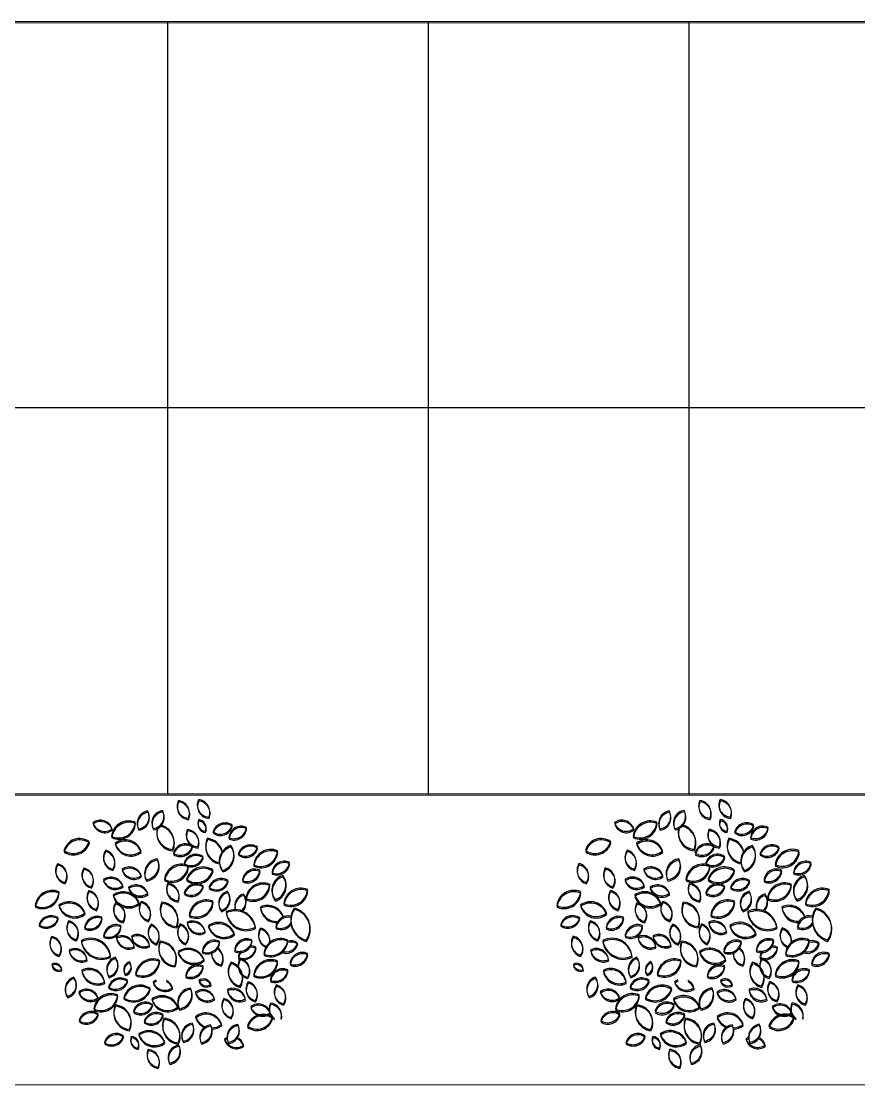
# Model space of a CAD drawing. Header units: millimetres. Extents: x 930 to 6336, y 2219 to 4338.
# Drawn here: x 5212.7 to 5299.4, y 3806.5 to 3916.6 of the extents above; entities that cross this region are included whole.
import ezdxf

# ---------------------------------------------------------------- set-up
doc = ezdxf.new("R2010")
doc.units = ezdxf.units.MM
doc.layers.add('dettagli', color=6, linetype='Continuous')
doc.layers.add('piante', color=102, linetype='Continuous', lineweight=18)
doc.layers.add('serramenti e scale', color=4, linetype='Continuous', lineweight=18)

msp = doc.modelspace()

# ---------------------------------------------------------------- linework, layer by layer
at = {"layer": 'dettagli'}
msp.add_line((4984.89, 3876.63), (5362.85, 3876.63), dxfattribs=at)
at = {"layer": 'piante', "linetype": 'ByBlock', "lineweight": -3}
for centre, radius, start, end in [((5230.12, 3835.34), 1.26, 153.3945, 266.0501), ((5230.15, 3835.2), 1.26, 153.3851, 266.0407), ((5228.83, 3834.6), 1.31, 336.5737, 82.871), ((5228.86, 3834.47), 1.31, 336.5643, 82.8616), ((5232.21, 3835.46), 1.26, 154.579, 267.2346), ((5232.24, 3835.32), 1.26, 154.5696, 267.2252), ((5230.94, 3834.7), 1.31, 337.7581, 84.0554), ((5230.97, 3834.56), 1.31, 337.7487, 84.046), ((5284.12, 3835.34), 1.26, 153.3945, 266.0501), ((5284.15, 3835.2), 1.26, 153.3851, 266.0407), ((5282.83, 3834.61), 1.31, 336.5737, 82.871), ((5282.86, 3834.47), 1.31, 336.5643, 82.8616), ((5286.21, 3835.47), 1.26, 154.579, 267.2346), ((5286.24, 3835.32), 1.26, 154.5696, 267.2252), ((5284.94, 3834.7), 1.31, 337.7581, 84.0554), ((5284.97, 3834.56), 1.31, 337.7487, 84.046), ((5226.03, 3833.54), 1.31, 99.8817, 206.1791), ((5226.06, 3833.41), 1.31, 99.8723, 206.1697), ((5224.71, 3834.22), 1.26, 276.7026, 29.3582), ((5224.73, 3834.09), 1.26, 276.6932, 29.3488), ((5227.51, 3833.61), 1.26, 96.7026, 209.3582), ((5227.54, 3833.48), 1.26, 96.6932, 209.3488), ((5226.19, 3834.29), 1.31, 279.8817, 26.1791), ((5226.22, 3834.16), 1.31, 279.8723, 26.1697), ((5280.03, 3833.55), 1.31, 99.8817, 206.1791), ((5280.06, 3833.41), 1.31, 99.8723, 206.1697), ((5278.71, 3834.23), 1.26, 276.7026, 29.3582), ((5278.73, 3834.09), 1.26, 276.6932, 29.3488), ((5281.51, 3833.62), 1.26, 96.7026, 209.3582), ((5281.54, 3833.48), 1.26, 96.6932, 209.3488), ((5280.19, 3834.3), 1.31, 279.8817, 26.1791), ((5280.22, 3834.16), 1.31, 279.8723, 26.1697), ((5220.9, 3832.56), 1.31, 18.9013, 125.1986), ((5221.36, 3833.97), 1.26, 195.7222, 308.3778), ((5220.93, 3832.43), 1.31, 18.8919, 125.1892), ((5221.38, 3833.84), 1.26, 195.7128, 308.3684), ((5223.84, 3832.01), 1.78, 67.5372, 173.8345), ((5222.81, 3833.75), 1.72, 244.3581, 357.0136), ((5223.87, 3831.88), 1.78, 67.5278, 173.8251), ((5222.84, 3833.62), 1.72, 244.3487, 357.0042), ((5231.84, 3833.56), 0.833, 153.3945, 266.0501), ((5231.87, 3833.43), 0.833, 153.3851, 266.0407), ((5230.99, 3833.08), 0.866, 336.5737, 82.871), ((5231.01, 3832.94), 0.866, 336.5643, 82.8616), ((5233.83, 3832.28), 1.31, 56.4501, 162.7474), ((5233.86, 3832.15), 1.31, 56.4407, 162.738), ((5274.9, 3832.57), 1.31, 18.9013, 125.1986), ((5275.36, 3833.98), 1.26, 195.7222, 308.3778), ((5274.93, 3832.43), 1.31, 18.8919, 125.1892), ((5275.38, 3833.84), 1.26, 195.7128, 308.3684), ((5277.84, 3832.02), 1.78, 67.5372, 173.8345), ((5276.81, 3833.76), 1.72, 244.3581, 357.0136), ((5277.87, 3831.88), 1.78, 67.5278, 173.8251), ((5276.84, 3833.62), 1.72, 244.3487, 357.0042), ((5285.84, 3833.57), 0.833, 153.3945, 266.0501), ((5285.87, 3833.43), 0.833, 153.3851, 266.0407), ((5284.99, 3833.09), 0.866, 336.5737, 82.871), ((5285.01, 3832.94), 0.866, 336.5643, 82.8616), ((5287.83, 3832.29), 1.31, 56.4501, 162.7474), ((5287.86, 3832.15), 1.31, 56.4407, 162.738), ((5228.52, 3832.61), 1.77, 162.4114, 266.0501), ((5228.54, 3832.48), 1.77, 162.402, 266.0407), ((5226.71, 3831.58), 1.84, 336.5737, 76.9164), ((5226.74, 3831.45), 1.84, 336.5643, 76.907), ((5231.07, 3832.38), 1.26, 154.579, 267.2346), ((5231.09, 3832.24), 1.26, 154.5696, 267.2252), ((5229.79, 3831.61), 1.31, 337.7581, 84.0554), ((5229.82, 3831.48), 1.31, 337.7487, 84.046), ((5233.33, 3833.68), 1.26, 233.271, 345.9266), ((5233.36, 3833.55), 1.26, 233.2616, 345.9172), ((5235.49, 3831.99), 1.26, 64.3581, 177.0136), ((5234.74, 3833.27), 1.31, 247.5372, 353.8345), ((5235.52, 3831.86), 1.26, 64.3487, 177.0042), ((5234.76, 3833.13), 1.31, 247.5278, 353.8251), ((5282.52, 3832.62), 1.77, 162.4114, 266.0501), ((5282.54, 3832.48), 1.77, 162.402, 266.0407), ((5280.71, 3831.59), 1.84, 336.5737, 76.9164), ((5280.74, 3831.45), 1.84, 336.5643, 76.907), ((5285.07, 3832.39), 1.26, 154.579, 267.2346), ((5285.09, 3832.24), 1.26, 154.5696, 267.2252), ((5283.79, 3831.62), 1.31, 337.7581, 84.0554), ((5283.82, 3831.48), 1.31, 337.7487, 84.046), ((5287.33, 3833.69), 1.26, 233.271, 345.9266), ((5287.36, 3833.55), 1.26, 233.2616, 345.9172), ((5289.49, 3832), 1.26, 64.3581, 177.0136), ((5288.74, 3833.28), 1.31, 247.5372, 353.8345), ((5289.52, 3831.86), 1.26, 64.3487, 177.0042), ((5288.76, 3833.13), 1.31, 247.5278, 353.8251), ((5218.76, 3830.31), 1.66, 53.271, 165.9266), ((5218.11, 3832.16), 1.73, 236.4501, 342.7474), ((5218.79, 3830.18), 1.66, 53.2616, 165.9172), ((5218.13, 3832.02), 1.73, 236.4407, 342.738), ((5223.48, 3830.08), 1.76, 20.0053, 126.3026), ((5224.05, 3831.98), 1.69, 196.8262, 309.4817), ((5223.5, 3829.94), 1.76, 19.9959, 126.2932), ((5224.08, 3831.85), 1.69, 196.8168, 309.4723), ((5229.71, 3830.16), 1.26, 54.4555, 167.111), ((5229.74, 3830.03), 1.26, 54.4461, 167.1016), ((5233.57, 3831.22), 1.76, 153.3945, 259.2615), ((5233.59, 3831.08), 1.76, 153.3851, 259.2521), ((5231.76, 3830.19), 1.83, 14.268, 82.871), ((5231.79, 3830.05), 1.83, 14.2586, 82.8616), ((5234.87, 3829.67), 1.64, 105.863, 218.5186), ((5233.03, 3830.27), 1.71, 289.0421, 35.3395), ((5236.45, 3830), 1.31, 56.4501, 162.7474), ((5272.76, 3830.32), 1.66, 53.271, 165.9266), ((5272.11, 3832.16), 1.73, 236.4501, 342.7474), ((5272.79, 3830.18), 1.66, 53.2616, 165.9172), ((5272.13, 3832.02), 1.73, 236.4407, 342.738), ((5277.48, 3830.09), 1.76, 20.0053, 126.3026), ((5278.05, 3831.99), 1.69, 196.8262, 309.4817), ((5277.5, 3829.94), 1.76, 19.9959, 126.2932), ((5278.08, 3831.85), 1.69, 196.8168, 309.4723), ((5283.71, 3830.17), 1.26, 54.4555, 167.111), ((5283.74, 3830.03), 1.26, 54.4461, 167.1016), ((5287.57, 3831.22), 1.76, 153.3945, 259.2615), ((5287.59, 3831.08), 1.76, 153.3851, 259.2521), ((5285.76, 3830.19), 1.83, 14.268, 82.871), ((5285.79, 3830.05), 1.83, 14.2586, 82.8616), ((5288.87, 3829.68), 1.64, 105.863, 218.5186), ((5287.03, 3830.27), 1.71, 289.0421, 35.3395), ((5290.45, 3830.01), 1.31, 56.4501, 162.7474), ((5222.49, 3830.03), 1.26, 144.2345, 256.8901), ((5222.51, 3829.9), 1.26, 144.2252, 256.8807), ((5221.1, 3829.51), 1.31, 327.4137, 73.711), ((5221.12, 3829.38), 1.31, 327.4043, 73.7016), ((5229.19, 3831.55), 1.31, 237.6346, 343.9319), ((5229.21, 3831.41), 1.31, 237.6252, 343.9225), ((5230.83, 3829.03), 1.31, 56.4501, 162.7474), ((5230.33, 3830.43), 1.26, 233.271, 345.9266), ((5230.85, 3828.9), 1.31, 56.4407, 162.738), ((5234.9, 3829.54), 1.64, 105.8536, 218.5092), ((5233.05, 3830.13), 1.71, 289.0327, 35.3301), ((5235.95, 3831.4), 1.26, 233.271, 345.9266), ((5236.47, 3829.87), 1.31, 56.4407, 162.738), ((5235.98, 3831.27), 1.26, 233.2616, 345.9172), ((5238.56, 3829.07), 1.78, 67.5372, 173.8345), ((5237.53, 3830.81), 1.72, 244.3581, 357.0136), ((5238.59, 3828.93), 1.78, 67.5278, 173.8251), ((5237.56, 3830.67), 1.72, 244.3487, 357.0042), ((5276.49, 3830.04), 1.26, 144.2345, 256.8901), ((5276.51, 3829.9), 1.26, 144.2252, 256.8807), ((5275.1, 3829.52), 1.31, 327.4137, 73.711), ((5275.12, 3829.38), 1.31, 327.4043, 73.7016), ((5283.19, 3831.56), 1.31, 237.6346, 343.9319), ((5283.21, 3831.41), 1.31, 237.6252, 343.9225), ((5284.83, 3829.04), 1.31, 56.4501, 162.7474), ((5284.33, 3830.44), 1.26, 233.271, 345.9266), ((5284.85, 3828.9), 1.31, 56.4407, 162.738), ((5288.9, 3829.54), 1.64, 105.8536, 218.5092), ((5287.05, 3830.13), 1.71, 289.0327, 35.3301), ((5289.95, 3831.41), 1.26, 233.271, 345.9266), ((5290.47, 3829.87), 1.31, 56.4407, 162.738), ((5289.98, 3831.27), 1.26, 233.2616, 345.9172), ((5292.56, 3829.08), 1.78, 67.5372, 173.8345), ((5291.53, 3830.82), 1.72, 244.3581, 357.0136), ((5292.59, 3828.93), 1.78, 67.5278, 173.8251), ((5291.56, 3830.67), 1.72, 244.3487, 357.0042), ((5217.58, 3828.68), 1.31, 148.2422, 254.5395), ((5217.61, 3828.55), 1.31, 148.2328, 254.5301), ((5216.2, 3828.14), 1.26, 325.0631, 77.7187), ((5216.22, 3828.01), 1.26, 325.0537, 77.7093), ((5223.91, 3827.72), 1.31, 18.9013, 125.1986), ((5227.03, 3828.36), 1.53, 98.7778, 205.0751), ((5227.06, 3828.23), 1.53, 98.7684, 205.0657), ((5225.5, 3829.18), 1.47, 275.5987, 28.2542), ((5225.53, 3829.04), 1.47, 275.5893, 28.2448), ((5229.32, 3827.54), 1.78, 67.5372, 173.8345), ((5228.29, 3829.28), 1.72, 244.3581, 357.0136), ((5229.35, 3827.4), 1.78, 67.5278, 173.8251), ((5228.32, 3829.14), 1.72, 244.3487, 357.0042), ((5230.36, 3830.3), 1.26, 233.2616, 345.9172), ((5231.56, 3827.22), 1.81, 56.4501, 162.7474), ((5239.95, 3828.36), 1.26, 64.3581, 177.0136), ((5239.19, 3829.64), 1.31, 247.5372, 353.8345), ((5239.97, 3828.23), 1.26, 64.3487, 177.0042), ((5239.22, 3829.51), 1.31, 247.5278, 353.8251), ((5271.58, 3828.69), 1.31, 148.2422, 254.5395), ((5271.61, 3828.55), 1.31, 148.2328, 254.5301), ((5270.2, 3828.15), 1.26, 325.0631, 77.7187), ((5270.22, 3828.01), 1.26, 325.0537, 77.7093), ((5277.91, 3827.73), 1.31, 18.9013, 125.1986), ((5281.03, 3828.37), 1.53, 98.7778, 205.0751), ((5281.06, 3828.23), 1.53, 98.7684, 205.0657), ((5279.5, 3829.19), 1.47, 275.5987, 28.2542), ((5279.53, 3829.04), 1.47, 275.5893, 28.2448), ((5283.32, 3827.55), 1.78, 67.5372, 173.8345), ((5282.29, 3829.28), 1.72, 244.3581, 357.0136), ((5283.35, 3827.4), 1.78, 67.5278, 173.8251), ((5282.32, 3829.14), 1.72, 244.3487, 357.0042), ((5284.36, 3830.3), 1.26, 233.2616, 345.9172), ((5285.56, 3827.23), 1.81, 56.4501, 162.7474), ((5293.95, 3828.37), 1.26, 64.3581, 177.0136), ((5293.19, 3829.65), 1.31, 247.5372, 353.8345), ((5293.97, 3828.23), 1.26, 64.3487, 177.0042), ((5293.22, 3829.51), 1.31, 247.5278, 353.8251), ((5220.31, 3828.23), 1.31, 148.2422, 254.5395), ((5220.34, 3828.1), 1.31, 148.2328, 254.5301), ((5218.93, 3827.69), 1.26, 325.0631, 77.7187), ((5218.96, 3827.56), 1.26, 325.0537, 77.7093), ((5222, 3826.66), 1.31, 20.0053, 126.3026), ((5224.37, 3829.14), 1.26, 195.7222, 308.3778), ((5223.94, 3827.59), 1.31, 18.8919, 125.1892), ((5224.4, 3829), 1.26, 195.7128, 308.3684), ((5230.87, 3829.15), 1.74, 233.271, 345.9266), ((5231.58, 3827.08), 1.81, 56.4407, 162.738), ((5230.9, 3829.01), 1.74, 233.2616, 345.9172), ((5236.89, 3827.55), 1.26, 64.3581, 177.0136), ((5236.13, 3828.83), 1.31, 247.5372, 353.8345), ((5236.92, 3827.41), 1.26, 64.3487, 177.0042), ((5236.16, 3828.69), 1.31, 247.5278, 353.8251), ((5240.26, 3826.62), 1.59, 105.863, 218.5186), ((5240.29, 3826.49), 1.59, 105.8536, 218.5092), ((5238.48, 3827.2), 1.65, 289.0421, 35.3395), ((5238.51, 3827.06), 1.65, 289.0327, 35.3301), ((5274.31, 3828.24), 1.31, 148.2422, 254.5395), ((5274.34, 3828.1), 1.31, 148.2328, 254.5301), ((5272.93, 3827.7), 1.26, 325.0631, 77.7187), ((5272.96, 3827.56), 1.26, 325.0537, 77.7093), ((5276, 3826.67), 1.31, 20.0053, 126.3026), ((5278.37, 3829.14), 1.26, 195.7222, 308.3778), ((5277.94, 3827.59), 1.31, 18.8919, 125.1892), ((5278.4, 3829), 1.26, 195.7128, 308.3684), ((5284.87, 3829.16), 1.74, 233.271, 345.9266), ((5285.58, 3827.08), 1.81, 56.4407, 162.738), ((5284.9, 3829.01), 1.74, 233.2616, 345.9172), ((5290.89, 3827.56), 1.26, 64.3581, 177.0136), ((5290.13, 3828.83), 1.31, 247.5372, 353.8345), ((5290.92, 3827.41), 1.26, 64.3487, 177.0042), ((5290.16, 3828.69), 1.31, 247.5278, 353.8251), ((5294.26, 3826.63), 1.59, 105.863, 218.5186), ((5294.29, 3826.49), 1.59, 105.8536, 218.5092), ((5292.48, 3827.2), 1.65, 289.0421, 35.3395), ((5292.51, 3827.06), 1.65, 289.0327, 35.3301), ((5222.43, 3828.08), 1.26, 196.8262, 309.4817), ((5222.03, 3826.53), 1.31, 19.9959, 126.2932), ((5222.46, 3827.95), 1.26, 196.8168, 309.4723), ((5224.6, 3825.87), 1.31, 20.0053, 126.3026), ((5225.03, 3827.29), 1.26, 196.8262, 309.4817), ((5224.63, 3825.73), 1.31, 19.9959, 126.2932), ((5225.06, 3827.15), 1.26, 196.8168, 309.4723), ((5229.03, 3826.8), 1.26, 154.579, 267.2346), ((5229.05, 3826.66), 1.26, 154.5696, 267.2252), ((5227.76, 3826.03), 1.31, 337.7581, 84.0554), ((5227.78, 3825.9), 1.31, 337.7487, 84.046), ((5230.85, 3825.97), 1.31, 57.6346, 163.9319), ((5230.33, 3827.36), 1.26, 234.4555, 347.111), ((5230.88, 3825.84), 1.31, 57.6252, 163.9225), ((5230.35, 3827.22), 1.26, 234.4461, 347.1016), ((5233.41, 3826.53), 1.31, 56.4501, 162.7474), ((5232.92, 3827.93), 1.26, 233.271, 345.9266), ((5233.44, 3826.4), 1.31, 56.4407, 162.738), ((5232.94, 3827.8), 1.26, 233.2616, 345.9172), ((5237.76, 3825.59), 1.78, 67.5372, 173.8345), ((5236.73, 3827.33), 1.72, 244.3581, 357.0136), ((5237.78, 3825.46), 1.78, 67.5278, 173.8251), ((5236.75, 3827.19), 1.72, 244.3487, 357.0042), ((5241.68, 3825.05), 1.78, 67.5372, 173.8345), ((5276.43, 3828.09), 1.26, 196.8262, 309.4817), ((5276.03, 3826.53), 1.31, 19.9959, 126.2932), ((5276.46, 3827.95), 1.26, 196.8168, 309.4723), ((5278.6, 3825.87), 1.31, 20.0053, 126.3026), ((5279.03, 3827.3), 1.26, 196.8262, 309.4817), ((5278.63, 3825.73), 1.31, 19.9959, 126.2932), ((5279.06, 3827.15), 1.26, 196.8168, 309.4723), ((5283.03, 3826.81), 1.26, 154.579, 267.2346), ((5283.05, 3826.66), 1.26, 154.5696, 267.2252), ((5281.76, 3826.04), 1.31, 337.7581, 84.0554), ((5281.78, 3825.9), 1.31, 337.7487, 84.046), ((5284.85, 3825.98), 1.31, 57.6346, 163.9319), ((5284.33, 3827.37), 1.26, 234.4555, 347.111), ((5284.88, 3825.84), 1.31, 57.6252, 163.9225), ((5284.35, 3827.22), 1.26, 234.4461, 347.1016), ((5287.41, 3826.54), 1.31, 56.4501, 162.7474), ((5286.92, 3827.94), 1.26, 233.271, 345.9266), ((5287.44, 3826.4), 1.31, 56.4407, 162.738), ((5286.94, 3827.8), 1.26, 233.2616, 345.9172), ((5291.76, 3825.6), 1.78, 67.5372, 173.8345), ((5290.73, 3827.34), 1.72, 244.3581, 357.0136), ((5291.78, 3825.46), 1.78, 67.5278, 173.8251), ((5290.75, 3827.19), 1.72, 244.3487, 357.0042), ((5295.68, 3825.05), 1.78, 67.5372, 173.8345), ((5215.95, 3824.82), 1.78, 67.5372, 173.8345), ((5214.92, 3826.56), 1.72, 244.3581, 357.0136), ((5215.97, 3824.69), 1.78, 67.5278, 173.8251), ((5214.94, 3826.43), 1.72, 244.3487, 357.0042), ((5220.84, 3825.89), 1.31, 148.2422, 254.5395), ((5220.86, 3825.76), 1.31, 148.2328, 254.5301), ((5219.45, 3825.35), 1.26, 325.0631, 77.7187), ((5219.48, 3825.22), 1.26, 325.0537, 77.7093), ((5223.28, 3824.7), 1.76, 20.0053, 126.3026), ((5223.86, 3826.61), 1.69, 196.8262, 309.4817), ((5223.3, 3824.57), 1.76, 19.9959, 126.2932), ((5223.88, 3826.47), 1.69, 196.8168, 309.4723), ((5234.43, 3825.3), 1.26, 105.8142, 218.4698), ((5234.45, 3825.16), 1.26, 105.8048, 218.4604), ((5233.01, 3825.75), 1.31, 288.9933, 35.2907), ((5233.04, 3825.62), 1.31, 288.9839, 35.2813), ((5236.08, 3825.01), 1.26, 105.863, 198.5234), ((5236.11, 3824.88), 1.26, 105.8536, 198.514), ((5234.67, 3825.47), 1.31, 312.1666, 35.3395), ((5234.69, 3825.33), 1.31, 312.1572, 35.3301), ((5240.64, 3826.78), 1.72, 244.3581, 357.0136), ((5241.7, 3824.91), 1.78, 67.5278, 173.8251), ((5240.67, 3826.65), 1.72, 244.3487, 357.0042), ((5269.95, 3824.83), 1.78, 67.5372, 173.8345), ((5268.92, 3826.57), 1.72, 244.3581, 357.0136), ((5269.97, 3824.69), 1.78, 67.5278, 173.8251), ((5268.94, 3826.43), 1.72, 244.3487, 357.0042), ((5274.84, 3825.9), 1.31, 148.2422, 254.5395), ((5274.86, 3825.76), 1.31, 148.2328, 254.5301), ((5273.45, 3825.36), 1.26, 325.0631, 77.7187), ((5273.48, 3825.22), 1.26, 325.0537, 77.7093), ((5277.28, 3824.71), 1.76, 20.0053, 126.3026), ((5277.86, 3826.62), 1.69, 196.8262, 309.4817), ((5277.3, 3824.57), 1.76, 19.9959, 126.2932), ((5277.88, 3826.47), 1.69, 196.8168, 309.4723), ((5288.43, 3825.31), 1.26, 105.8142, 218.4698), ((5288.45, 3825.16), 1.26, 105.8048, 218.4604), ((5287.01, 3825.76), 1.31, 288.9933, 35.2907), ((5287.04, 3825.62), 1.31, 288.9839, 35.2813), ((5290.08, 3825.02), 1.26, 105.863, 198.5234), ((5290.11, 3824.88), 1.26, 105.8536, 198.514), ((5288.67, 3825.48), 1.31, 312.1666, 35.3395), ((5288.69, 3825.33), 1.31, 312.1572, 35.3301), ((5294.64, 3826.79), 1.72, 244.3581, 357.0136), ((5295.7, 3824.91), 1.78, 67.5278, 173.8251), ((5294.67, 3826.65), 1.72, 244.3487, 357.0042), ((5217.67, 3823.66), 1.76, 20.0053, 126.3026), ((5218.24, 3825.57), 1.69, 196.8262, 309.4817), ((5217.69, 3823.53), 1.76, 19.9959, 126.2932), ((5218.27, 3825.43), 1.69, 196.8168, 309.4723), ((5223.59, 3824.63), 1.31, 148.2422, 254.5395), ((5223.61, 3824.5), 1.31, 148.2328, 254.5301), ((5222.2, 3824.09), 1.26, 325.0631, 77.7187), ((5222.23, 3823.95), 1.26, 325.0537, 77.7093), ((5226.24, 3824.75), 1.31, 147.4137, 253.711), ((5226.26, 3824.62), 1.31, 147.4043, 253.7016), ((5224.85, 3824.23), 1.26, 324.2345, 76.8901), ((5224.87, 3824.09), 1.26, 324.2252, 76.8807), ((5228.88, 3824.64), 1.77, 154.579, 267.2346), ((5228.91, 3824.5), 1.77, 154.5696, 267.2252), ((5227.1, 3823.57), 1.84, 337.7581, 84.0554), ((5227.12, 3823.43), 1.84, 337.7487, 84.046), ((5231.88, 3823.84), 1.78, 67.5372, 173.8345), ((5230.85, 3825.58), 1.72, 244.3581, 357.0136), ((5231.91, 3823.7), 1.78, 67.5278, 173.8251), ((5230.88, 3825.44), 1.72, 244.3487, 357.0042), ((5234.85, 3822.47), 2.14, 8.8698, 115.1671), ((5238.22, 3823.32), 1.73, 18.4829, 115.2159), ((5239.14, 3825.05), 1.66, 185.7395, 275.1403), ((5238.25, 3823.19), 1.73, 18.4735, 115.2065), ((5239.16, 3824.92), 1.66, 185.7301, 275.1309), ((5242.85, 3823.57), 2.22, 147.4137, 253.711), ((5242.87, 3823.44), 2.22, 147.4043, 253.7016), ((5240.49, 3822.69), 2.13, 324.2345, 76.8901), ((5240.52, 3822.56), 2.13, 324.2252, 76.8807), ((5271.67, 3823.67), 1.76, 20.0053, 126.3026), ((5272.24, 3825.58), 1.69, 196.8262, 309.4817), ((5271.69, 3823.53), 1.76, 19.9959, 126.2932), ((5272.27, 3825.43), 1.69, 196.8168, 309.4723), ((5277.59, 3824.64), 1.31, 148.2422, 254.5395), ((5277.61, 3824.5), 1.31, 148.2328, 254.5301), ((5276.2, 3824.1), 1.26, 325.0631, 77.7187), ((5276.23, 3823.95), 1.26, 325.0537, 77.7093), ((5280.24, 3824.76), 1.31, 147.4137, 253.711), ((5280.26, 3824.62), 1.31, 147.4043, 253.7016), ((5278.85, 3824.24), 1.26, 324.2345, 76.8901), ((5278.87, 3824.09), 1.26, 324.2252, 76.8807), ((5282.88, 3824.64), 1.77, 154.579, 267.2346), ((5282.91, 3824.5), 1.77, 154.5696, 267.2252), ((5281.1, 3823.57), 1.84, 337.7581, 84.0554), ((5281.12, 3823.43), 1.84, 337.7487, 84.046), ((5285.88, 3823.85), 1.78, 67.5372, 173.8345), ((5284.85, 3825.58), 1.72, 244.3581, 357.0136), ((5285.91, 3823.7), 1.78, 67.5278, 173.8251), ((5284.88, 3825.44), 1.72, 244.3487, 357.0042), ((5288.85, 3822.48), 2.14, 8.8698, 115.1671), ((5292.22, 3823.33), 1.73, 18.4829, 115.2159), ((5293.14, 3825.06), 1.66, 185.7395, 275.1403), ((5292.25, 3823.19), 1.73, 18.4735, 115.2065), ((5293.16, 3824.92), 1.66, 185.7301, 275.1309), ((5296.85, 3823.58), 2.22, 147.4137, 253.711), ((5296.87, 3823.44), 2.22, 147.4043, 253.7016), ((5294.49, 3822.7), 2.13, 324.2345, 76.8901), ((5294.52, 3822.56), 2.13, 324.2252, 76.8807), ((5215.79, 3822.72), 1.26, 53.271, 165.9266), ((5215.29, 3824.12), 1.31, 236.4501, 342.7474), ((5215.81, 3822.59), 1.26, 53.2616, 165.9172), ((5215.31, 3823.99), 1.31, 236.4407, 342.738), ((5220.59, 3822.6), 1.31, 68.3658, 174.6631), ((5219.81, 3823.87), 1.26, 245.1866, 357.8422), ((5220.61, 3822.47), 1.31, 68.3564, 174.6537), ((5219.84, 3823.74), 1.26, 245.1772, 357.8328), ((5235.99, 3824.62), 2.06, 185.6907, 298.3462), ((5234.87, 3822.34), 2.14, 8.8604, 115.1577), ((5236.01, 3824.48), 2.06, 185.6813, 298.3368), ((5240.34, 3822.71), 1.26, 75.6132, 177.0136), ((5240.37, 3822.57), 1.26, 75.6038, 177.0042), ((5269.79, 3822.73), 1.26, 53.271, 165.9266), ((5269.29, 3824.13), 1.31, 236.4501, 342.7474), ((5269.81, 3822.59), 1.26, 53.2616, 165.9172), ((5269.31, 3823.99), 1.31, 236.4407, 342.738), ((5274.59, 3822.61), 1.31, 68.3658, 174.6631), ((5273.81, 3823.88), 1.26, 245.1866, 357.8422), ((5274.61, 3822.47), 1.31, 68.3564, 174.6537), ((5273.84, 3823.74), 1.26, 245.1772, 357.8328), ((5289.99, 3824.62), 2.06, 185.6907, 298.3462), ((5288.87, 3822.34), 2.14, 8.8604, 115.1577), ((5290.01, 3824.48), 2.06, 185.6813, 298.3368), ((5294.34, 3822.72), 1.26, 75.6132, 177.0136), ((5294.37, 3822.57), 1.26, 75.6038, 177.0042), ((5218.75, 3822.76), 1.31, 148.2422, 254.5395), ((5218.77, 3822.63), 1.31, 148.2328, 254.5301), ((5217.36, 3822.22), 1.26, 325.0631, 77.7187), ((5217.39, 3822.08), 1.26, 325.0537, 77.7093), ((5222.55, 3821.75), 1.31, 68.3658, 174.6631), ((5221.78, 3823.01), 1.26, 245.1866, 357.8422), ((5222.58, 3821.61), 1.31, 68.3564, 174.6537), ((5221.8, 3822.88), 1.26, 245.1772, 357.8328), ((5227.12, 3822.27), 1.26, 138.741, 251.3966), ((5227.14, 3822.13), 1.26, 138.7316, 251.3872), ((5225.69, 3821.88), 1.31, 321.9201, 68.2175), ((5225.71, 3821.75), 1.31, 321.9107, 68.2081), ((5230.21, 3822.32), 1.31, 141.9201, 248.2175), ((5230.23, 3822.19), 1.31, 141.9107, 248.2081), ((5228.78, 3821.93), 1.26, 318.741, 71.3966), ((5228.8, 3821.8), 1.26, 318.7316, 71.3872), ((5230.46, 3822.12), 1.31, 8.8698, 115.1671), ((5231.16, 3823.43), 1.26, 185.6907, 298.3462), ((5230.49, 3821.99), 1.31, 8.8604, 115.1577), ((5231.18, 3823.3), 1.26, 185.6813, 298.3368), ((5233.14, 3821.53), 1.76, 20.0053, 126.3026), ((5233.71, 3823.43), 1.69, 196.8262, 309.4817), ((5233.16, 3821.39), 1.76, 19.9959, 126.2932), ((5233.74, 3823.3), 1.69, 196.8168, 309.4723), ((5238.53, 3821.98), 1.26, 145.0631, 250.1681), ((5238.56, 3821.85), 1.26, 145.0537, 250.1587), ((5237.15, 3821.44), 1.31, 348.9611, 74.5395), ((5237.17, 3821.31), 1.31, 348.9517, 74.5301), ((5239.58, 3823.98), 1.31, 247.5372, 324.706), ((5239.61, 3823.85), 1.31, 247.5278, 324.6966), ((5272.75, 3822.77), 1.31, 148.2422, 254.5395), ((5272.77, 3822.63), 1.31, 148.2328, 254.5301), ((5271.36, 3822.22), 1.26, 325.0631, 77.7187), ((5271.39, 3822.08), 1.26, 325.0537, 77.7093), ((5276.55, 3821.75), 1.31, 68.3658, 174.6631), ((5275.78, 3823.02), 1.26, 245.1866, 357.8422), ((5276.58, 3821.61), 1.31, 68.3564, 174.6537), ((5275.8, 3822.88), 1.26, 245.1772, 357.8328), ((5281.12, 3822.27), 1.26, 138.741, 251.3966), ((5281.14, 3822.13), 1.26, 138.7316, 251.3872), ((5279.69, 3821.89), 1.31, 321.9201, 68.2175), ((5279.71, 3821.75), 1.31, 321.9107, 68.2081), ((5284.21, 3822.33), 1.31, 141.9201, 248.2175), ((5284.23, 3822.19), 1.31, 141.9107, 248.2081), ((5282.78, 3821.94), 1.26, 318.741, 71.3966), ((5282.8, 3821.8), 1.26, 318.7316, 71.3872), ((5284.46, 3822.13), 1.31, 8.8698, 115.1671), ((5285.16, 3823.44), 1.26, 185.6907, 298.3462), ((5284.49, 3821.99), 1.31, 8.8604, 115.1577), ((5285.18, 3823.3), 1.26, 185.6813, 298.3368), ((5287.14, 3821.54), 1.76, 20.0053, 126.3026), ((5287.71, 3823.44), 1.69, 196.8262, 309.4817), ((5287.16, 3821.39), 1.76, 19.9959, 126.2932), ((5287.74, 3823.3), 1.69, 196.8168, 309.4723), ((5292.53, 3821.99), 1.26, 145.0631, 250.1681), ((5292.56, 3821.85), 1.26, 145.0537, 250.1587), ((5291.15, 3821.45), 1.31, 348.9611, 74.5395), ((5291.17, 3821.31), 1.31, 348.9517, 74.5301), ((5293.58, 3823.99), 1.31, 247.5372, 324.706), ((5293.61, 3823.85), 1.31, 247.5278, 324.6966), ((5216.99, 3821.15), 1.31, 148.2422, 254.5395), ((5217.01, 3821.02), 1.31, 148.2328, 254.5301), ((5215.61, 3820.61), 1.26, 325.0631, 77.7187), ((5215.63, 3820.48), 1.26, 325.0537, 77.7093), ((5219.91, 3819.58), 2.06, 5.6907, 118.3462), ((5221.05, 3821.73), 2.14, 188.8698, 295.1671), ((5219.93, 3819.45), 2.06, 5.6813, 118.3368), ((5223.16, 3820.65), 1.26, 5.6907, 118.3462), ((5223.86, 3821.96), 1.31, 188.8698, 295.1671), ((5223.19, 3820.52), 1.26, 5.6813, 118.3368), ((5223.88, 3821.83), 1.31, 188.8604, 295.1577), ((5224.74, 3820.77), 1.26, 5.6907, 118.3462), ((5225.43, 3822.08), 1.31, 188.8698, 295.1671), ((5224.76, 3820.64), 1.26, 5.6813, 118.3368), ((5225.46, 3821.95), 1.31, 188.8604, 295.1577), ((5228.8, 3820.63), 1.84, 157.7581, 264.0554), ((5227.01, 3819.56), 1.77, 334.579, 87.2346), ((5232.72, 3820.19), 1.26, 64.3581, 177.0136), ((5231.96, 3821.46), 1.31, 247.5372, 353.8345), ((5232.75, 3820.05), 1.26, 64.3487, 177.0042), ((5236.08, 3820.33), 1.26, 65.1866, 177.8422), ((5235.31, 3821.6), 1.31, 248.3658, 354.6631), ((5236.11, 3820.2), 1.26, 65.1772, 177.8328), ((5235.33, 3821.46), 1.31, 248.3564, 354.6537), ((5239.57, 3819.9), 1.72, 64.3581, 177.0136), ((5238.54, 3821.64), 1.78, 247.5372, 353.8345), ((5239.59, 3819.77), 1.72, 64.3487, 177.0042), ((5238.56, 3821.51), 1.78, 247.5278, 353.8251), ((5240.61, 3820.08), 1.31, 56.4501, 103.7489), ((5270.99, 3821.16), 1.31, 148.2422, 254.5395), ((5271.01, 3821.02), 1.31, 148.2328, 254.5301), ((5269.61, 3820.62), 1.26, 325.0631, 77.7187), ((5269.63, 3820.48), 1.26, 325.0537, 77.7093), ((5273.91, 3819.59), 2.06, 5.6907, 118.3462), ((5275.05, 3821.74), 2.14, 188.8698, 295.1671), ((5273.93, 3819.45), 2.06, 5.6813, 118.3368), ((5277.16, 3820.66), 1.26, 5.6907, 118.3462), ((5277.86, 3821.97), 1.31, 188.8698, 295.1671), ((5277.19, 3820.52), 1.26, 5.6813, 118.3368), ((5277.88, 3821.83), 1.31, 188.8604, 295.1577), ((5278.74, 3820.78), 1.26, 5.6907, 118.3462), ((5279.43, 3822.09), 1.31, 188.8698, 295.1671), ((5278.76, 3820.64), 1.26, 5.6813, 118.3368), ((5279.46, 3821.95), 1.31, 188.8604, 295.1577), ((5282.8, 3820.64), 1.84, 157.7581, 264.0554), ((5281.01, 3819.57), 1.77, 334.579, 87.2346), ((5286.72, 3820.2), 1.26, 64.3581, 177.0136), ((5285.96, 3821.47), 1.31, 247.5372, 353.8345), ((5286.75, 3820.05), 1.26, 64.3487, 177.0042), ((5290.08, 3820.34), 1.26, 65.1866, 177.8422), ((5289.31, 3821.61), 1.31, 248.3658, 354.6631), ((5290.11, 3820.2), 1.26, 65.1772, 177.8328), ((5289.33, 3821.46), 1.31, 248.3564, 354.6537), ((5293.57, 3819.91), 1.72, 64.3581, 177.0136), ((5292.54, 3821.65), 1.78, 247.5372, 353.8345), ((5293.59, 3819.77), 1.72, 64.3487, 177.0042), ((5292.56, 3821.51), 1.78, 247.5278, 353.8251), ((5294.61, 3820.09), 1.31, 56.4501, 103.7489), ((5218.27, 3819.31), 1.26, 5.6907, 118.3462), ((5218.97, 3820.62), 1.31, 188.8698, 295.1671), ((5218.3, 3819.18), 1.26, 5.6813, 118.3368), ((5218.99, 3820.49), 1.31, 188.8604, 295.1577), ((5221.07, 3821.6), 2.14, 188.8604, 295.1577), ((5228.82, 3820.5), 1.84, 157.7487, 264.046), ((5227.04, 3819.43), 1.77, 334.5696, 87.2252), ((5230, 3818.84), 1.76, 20.0053, 126.3026), ((5230.58, 3820.74), 1.69, 196.8262, 309.4817), ((5230.03, 3818.71), 1.76, 19.9959, 126.2932), ((5231.99, 3821.33), 1.31, 247.5278, 353.8251), ((5233.69, 3820.11), 1.26, 174.0689, 257.7187), ((5232.31, 3819.57), 1.31, 328.2422, 57.6123), ((5232.33, 3819.44), 1.31, 328.2328, 57.6029), ((5235.71, 3820.86), 1.31, 247.5372, 353.8345), ((5236.46, 3819.59), 1.26, 146.0247, 177.0136), ((5235.73, 3820.73), 1.31, 247.5278, 353.8251), ((5236.46, 3819.59), 1.26, 64.3581, 93.7343), ((5236.49, 3819.45), 1.26, 64.3487, 93.7249), ((5240.11, 3821.48), 1.26, 250.9353, 345.9266), ((5240.13, 3821.34), 1.26, 250.9259, 345.9172), ((5240.63, 3819.94), 1.31, 56.4407, 103.7395), ((5241.82, 3818.92), 1.26, 64.3581, 177.0136), ((5272.27, 3819.32), 1.26, 5.6907, 118.3462), ((5272.97, 3820.63), 1.31, 188.8698, 295.1671), ((5272.3, 3819.18), 1.26, 5.6813, 118.3368), ((5272.99, 3820.49), 1.31, 188.8604, 295.1577), ((5275.07, 3821.6), 2.14, 188.8604, 295.1577), ((5282.82, 3820.5), 1.84, 157.7487, 264.046), ((5281.04, 3819.43), 1.77, 334.5696, 87.2252), ((5284, 3818.85), 1.76, 20.0053, 126.3026), ((5284.58, 3820.75), 1.69, 196.8262, 309.4817), ((5284.03, 3818.71), 1.76, 19.9959, 126.2932), ((5285.99, 3821.33), 1.31, 247.5278, 353.8251), ((5287.69, 3820.12), 1.26, 174.0689, 257.7187), ((5286.31, 3819.58), 1.31, 328.2422, 57.6123), ((5286.33, 3819.44), 1.31, 328.2328, 57.6029), ((5289.71, 3820.87), 1.31, 247.5372, 353.8345), ((5290.46, 3819.6), 1.26, 146.0247, 177.0136), ((5289.73, 3820.73), 1.31, 247.5278, 353.8251), ((5290.46, 3819.6), 1.26, 64.3581, 93.7343), ((5290.49, 3819.45), 1.26, 64.3487, 93.7249), ((5294.11, 3821.49), 1.26, 250.9353, 345.9266), ((5294.13, 3821.34), 1.26, 250.9259, 345.9172), ((5294.63, 3819.94), 1.31, 56.4407, 103.7395), ((5295.82, 3818.93), 1.26, 64.3581, 177.0136), ((5222.88, 3818.45), 1.31, 108.9933, 215.2907), ((5222.91, 3818.31), 1.31, 108.9839, 215.2813), ((5221.47, 3818.9), 1.26, 285.8142, 38.4698), ((5221.49, 3818.77), 1.26, 285.8048, 38.4604), ((5224.2, 3818.4), 0.859, 108.9933, 215.2907), ((5224.22, 3818.27), 0.859, 108.9839, 215.2813), ((5223.27, 3818.7), 0.826, 285.8142, 38.4698), ((5223.3, 3818.57), 0.826, 285.8048, 38.4604), ((5226.34, 3817.72), 1.78, 67.5372, 173.8345), ((5225.31, 3819.46), 1.72, 244.3581, 357.0136), ((5226.37, 3817.59), 1.78, 67.5278, 173.8251), ((5225.34, 3819.33), 1.72, 244.3487, 357.0042), ((5230.6, 3820.61), 1.69, 196.8168, 309.4723), ((5233.72, 3819.98), 1.26, 174.0595, 257.7093), ((5235.73, 3818.23), 1.58, 144.2345, 256.8901), ((5233.99, 3817.58), 1.64, 327.4137, 73.711), ((5236.44, 3818.85), 1.26, 145.0631, 257.7187), ((5236.46, 3818.71), 1.26, 145.0537, 257.7093), ((5236.49, 3819.45), 1.26, 146.0153, 177.0042), ((5235.06, 3818.31), 1.31, 328.2422, 74.5395), ((5235.08, 3818.17), 1.31, 328.2328, 74.5301), ((5238.56, 3817.65), 1.78, 67.5372, 173.8345), ((5237.53, 3819.38), 1.72, 244.3581, 357.0136), ((5238.58, 3817.51), 1.78, 67.5278, 173.8251), ((5237.55, 3819.25), 1.72, 244.3487, 357.0042), ((5241.06, 3820.2), 1.31, 247.5372, 353.8345), ((5241.85, 3818.79), 1.26, 64.3487, 177.0042), ((5241.09, 3820.06), 1.31, 247.5278, 353.8251), ((5276.88, 3818.45), 1.31, 108.9933, 215.2907), ((5276.91, 3818.31), 1.31, 108.9839, 215.2813), ((5275.47, 3818.91), 1.26, 285.8142, 38.4698), ((5275.49, 3818.77), 1.26, 285.8048, 38.4604), ((5278.2, 3818.41), 0.859, 108.9933, 215.2907), ((5278.22, 3818.27), 0.859, 108.9839, 215.2813), ((5277.27, 3818.71), 0.826, 285.8142, 38.4698), ((5277.3, 3818.57), 0.826, 285.8048, 38.4604), ((5280.34, 3817.73), 1.78, 67.5372, 173.8345), ((5279.31, 3819.47), 1.72, 244.3581, 357.0136), ((5280.37, 3817.59), 1.78, 67.5278, 173.8251), ((5279.34, 3819.33), 1.72, 244.3487, 357.0042), ((5284.6, 3820.61), 1.69, 196.8168, 309.4723), ((5287.72, 3819.98), 1.26, 174.0595, 257.7093), ((5289.73, 3818.24), 1.58, 144.2345, 256.8901), ((5287.99, 3817.59), 1.64, 327.4137, 73.711), ((5290.44, 3818.86), 1.26, 145.0631, 257.7187), ((5290.46, 3818.71), 1.26, 145.0537, 257.7093), ((5290.49, 3819.45), 1.26, 146.0153, 177.0042), ((5289.06, 3818.32), 1.31, 328.2422, 74.5395), ((5289.08, 3818.17), 1.31, 328.2328, 74.5301), ((5292.56, 3817.65), 1.78, 67.5372, 173.8345), ((5291.53, 3819.39), 1.72, 244.3581, 357.0136), ((5292.58, 3817.51), 1.78, 67.5278, 173.8251), ((5291.55, 3819.25), 1.72, 244.3487, 357.0042), ((5295.06, 3820.21), 1.31, 247.5372, 353.8345), ((5295.85, 3818.79), 1.26, 64.3487, 177.0042), ((5295.09, 3820.06), 1.31, 247.5278, 353.8251), ((5216.22, 3818.34), 0.702, 5.6907, 118.3462), ((5216.61, 3819.08), 0.73, 188.8698, 295.1671), ((5216.24, 3818.21), 0.702, 5.6813, 118.3368), ((5216.63, 3818.94), 0.73, 188.8604, 295.1577), ((5219.76, 3816.93), 1.59, 5.7395, 118.395), ((5220.64, 3818.59), 1.66, 188.9186, 295.2159), ((5219.78, 3816.8), 1.59, 5.7301, 118.3856), ((5220.66, 3818.46), 1.66, 188.9092, 295.2065), ((5231.01, 3817.64), 1.26, 64.3581, 177.0136), ((5230.25, 3818.91), 1.31, 247.5372, 353.8345), ((5231.03, 3817.5), 1.26, 64.3487, 177.0042), ((5230.27, 3818.78), 1.31, 247.5278, 353.8251), ((5235.75, 3818.1), 1.58, 144.2252, 256.8807), ((5234.01, 3817.44), 1.64, 327.4043, 73.7016), ((5239.78, 3817.23), 1.26, 64.3581, 177.0136), ((5239.02, 3818.5), 1.31, 247.5372, 353.8345), ((5239.8, 3817.09), 1.26, 64.3487, 177.0042), ((5239.04, 3818.37), 1.31, 247.5278, 353.8251), ((5270.22, 3818.35), 0.702, 5.6907, 118.3462), ((5270.61, 3819.08), 0.73, 188.8698, 295.1671), ((5270.24, 3818.21), 0.702, 5.6813, 118.3368), ((5270.63, 3818.94), 0.73, 188.8604, 295.1577), ((5273.76, 3816.94), 1.59, 5.7395, 118.395), ((5274.64, 3818.6), 1.66, 188.9186, 295.2159), ((5273.78, 3816.8), 1.59, 5.7301, 118.3856), ((5274.66, 3818.46), 1.66, 188.9092, 295.2065), ((5285.01, 3817.65), 1.26, 64.3581, 177.0136), ((5284.25, 3818.92), 1.31, 247.5372, 353.8345), ((5285.03, 3817.5), 1.26, 64.3487, 177.0042), ((5284.27, 3818.78), 1.31, 247.5278, 353.8251), ((5289.75, 3818.1), 1.58, 144.2252, 256.8807), ((5288.01, 3817.44), 1.64, 327.4043, 73.7016), ((5293.78, 3817.24), 1.26, 64.3581, 177.0136), ((5293.02, 3818.51), 1.31, 247.5372, 353.8345), ((5293.8, 3817.09), 1.26, 64.3487, 177.0042), ((5293.04, 3818.37), 1.31, 247.5278, 353.8251), ((5218.58, 3816.38), 1.31, 108.9933, 215.2907), ((5218.6, 3816.25), 1.31, 108.9839, 215.2813), ((5217.16, 3816.84), 1.26, 285.8142, 38.4698), ((5217.19, 3816.7), 1.26, 285.8048, 38.4604), ((5222.98, 3816.27), 1.26, 53.271, 165.9266), ((5222.48, 3817.67), 1.31, 236.4501, 342.7474), ((5223, 3816.14), 1.26, 53.2616, 165.9172), ((5222.51, 3817.53), 1.31, 236.4407, 342.738), ((5227.17, 3816.15), 1.26, 111.9047, 129.4817), ((5227.6, 3817.57), 1.31, 200.0053, 306.3026), ((5227.2, 3816.02), 1.26, 111.8953, 129.4723), ((5227.63, 3817.44), 1.31, 199.9959, 306.2932), ((5227.17, 3816.15), 1.26, 16.8262, 62.6117), ((5227.2, 3816.02), 1.26, 16.8168, 62.6023), ((5231.6, 3816.66), 0.777, 15.7222, 128.3778), ((5231.89, 3817.53), 0.808, 198.9013, 305.1986), ((5231.63, 3816.52), 0.777, 15.7128, 128.3684), ((5231.91, 3817.4), 0.808, 198.8919, 305.1892), ((5237.25, 3816.41), 1.26, 144.2345, 256.8901), ((5237.28, 3816.28), 1.26, 144.2252, 256.8807), ((5235.86, 3815.89), 1.31, 327.4137, 73.711), ((5235.89, 3815.76), 1.31, 327.4043, 73.7016), ((5272.58, 3816.39), 1.31, 108.9933, 215.2907), ((5272.6, 3816.25), 1.31, 108.9839, 215.2813), ((5271.16, 3816.84), 1.26, 285.8142, 38.4698), ((5271.19, 3816.7), 1.26, 285.8048, 38.4604), ((5276.98, 3816.28), 1.26, 53.271, 165.9266), ((5276.48, 3817.68), 1.31, 236.4501, 342.7474), ((5277, 3816.14), 1.26, 53.2616, 165.9172), ((5276.51, 3817.53), 1.31, 236.4407, 342.738), ((5281.17, 3816.16), 1.26, 111.9047, 129.4817), ((5281.6, 3817.58), 1.31, 200.0053, 306.3026), ((5281.2, 3816.02), 1.26, 111.8953, 129.4723), ((5281.63, 3817.44), 1.31, 199.9959, 306.2932), ((5281.17, 3816.16), 1.26, 16.8262, 62.6117), ((5281.2, 3816.02), 1.26, 16.8168, 62.6023), ((5285.6, 3816.67), 0.777, 15.7222, 128.3778), ((5285.89, 3817.54), 0.808, 198.9013, 305.1986), ((5285.63, 3816.52), 0.777, 15.7128, 128.3684), ((5285.91, 3817.4), 0.808, 198.8919, 305.1892), ((5291.25, 3816.42), 1.26, 144.2345, 256.8901), ((5291.28, 3816.28), 1.26, 144.2252, 256.8807), ((5289.86, 3815.9), 1.31, 327.4137, 73.711), ((5289.89, 3815.76), 1.31, 327.4043, 73.7016), ((5219.48, 3815.11), 1.26, 16.8262, 129.4817), ((5219.91, 3816.53), 1.31, 200.0053, 306.3026), ((5219.5, 3814.98), 1.26, 16.8168, 129.4723), ((5219.93, 3816.4), 1.31, 199.9959, 306.2932), ((5222.01, 3814.13), 1.78, 67.5372, 173.8345), ((5220.98, 3815.87), 1.72, 244.3581, 357.0136), ((5222.04, 3814), 1.78, 67.5278, 173.8251), ((5225.03, 3815.05), 1.74, 53.271, 165.9266), ((5224.34, 3816.98), 1.81, 236.4501, 342.7474), ((5225.05, 3814.92), 1.74, 53.2616, 165.9172), ((5224.36, 3816.85), 1.81, 236.4407, 342.738), ((5230.39, 3815.02), 1.47, 95.5987, 208.2542), ((5230.42, 3814.89), 1.47, 95.5893, 208.2448), ((5228.86, 3815.84), 1.53, 278.7778, 25.0751), ((5228.89, 3815.71), 1.53, 278.7684, 25.0657), ((5231.52, 3815.06), 1.26, 15.7222, 128.3778), ((5231.98, 3816.48), 1.31, 198.9013, 305.1986), ((5231.55, 3814.93), 1.26, 15.7128, 128.3684), ((5232.01, 3816.34), 1.31, 198.8919, 305.1892), ((5234.63, 3815.15), 1.31, 8.9186, 115.2159), ((5235.33, 3816.46), 1.26, 185.7395, 298.395), ((5234.65, 3815.01), 1.31, 8.9092, 115.2065), ((5235.35, 3816.32), 1.26, 185.7301, 298.3856), ((5240.17, 3816.08), 1.26, 144.2345, 256.8901), ((5240.2, 3815.94), 1.26, 144.2252, 256.8807), ((5238.78, 3815.56), 1.31, 327.4137, 73.711), ((5238.81, 3815.42), 1.31, 327.4043, 73.7016), ((5273.48, 3815.12), 1.26, 16.8262, 129.4817), ((5273.91, 3816.54), 1.31, 200.0053, 306.3026), ((5273.5, 3814.98), 1.26, 16.8168, 129.4723), ((5273.93, 3816.4), 1.31, 199.9959, 306.2932), ((5276.01, 3814.14), 1.78, 67.5372, 173.8345), ((5274.98, 3815.88), 1.72, 244.3581, 357.0136), ((5276.04, 3814), 1.78, 67.5278, 173.8251), ((5279.03, 3815.06), 1.74, 53.271, 165.9266), ((5278.34, 3816.99), 1.81, 236.4501, 342.7474), ((5279.05, 3814.92), 1.74, 53.2616, 165.9172), ((5278.36, 3816.85), 1.81, 236.4407, 342.738), ((5284.39, 3815.03), 1.47, 95.5987, 208.2542), ((5284.42, 3814.89), 1.47, 95.5893, 208.2448), ((5282.86, 3815.85), 1.53, 278.7778, 25.0751), ((5282.89, 3815.71), 1.53, 278.7684, 25.0657), ((5285.52, 3815.07), 1.26, 15.7222, 128.3778), ((5285.98, 3816.49), 1.31, 198.9013, 305.1986), ((5285.55, 3814.93), 1.26, 15.7128, 128.3684), ((5286.01, 3816.34), 1.31, 198.8919, 305.1892), ((5288.63, 3815.16), 1.31, 8.9186, 115.2159), ((5289.33, 3816.47), 1.26, 185.7395, 298.395), ((5288.65, 3815.01), 1.31, 8.9092, 115.2065), ((5289.35, 3816.32), 1.26, 185.7301, 298.3856), ((5294.17, 3816.09), 1.26, 144.2345, 256.8901), ((5294.2, 3815.94), 1.26, 144.2252, 256.8807), ((5292.78, 3815.56), 1.31, 327.4137, 73.711), ((5292.81, 3815.42), 1.31, 327.4043, 73.7016), ((5221, 3815.74), 1.72, 244.3487, 357.0042), ((5224.13, 3814.01), 1.83, 156.5737, 262.871), ((5222.33, 3812.98), 1.76, 333.3945, 86.0501), ((5225.56, 3813.77), 1.26, 53.271, 165.9266), ((5225.07, 3815.17), 1.31, 236.4501, 342.7474), ((5225.59, 3813.64), 1.26, 53.2616, 165.9172), ((5227.29, 3813.94), 1.76, 20.0053, 126.3026), ((5227.87, 3815.84), 1.69, 196.8262, 309.4817), ((5227.31, 3813.8), 1.76, 19.9959, 126.2932), ((5227.89, 3815.71), 1.69, 196.8168, 309.4723), ((5234.8, 3814.69), 1.31, 147.4137, 253.711), ((5234.82, 3814.56), 1.31, 147.4043, 253.7016), ((5233.41, 3814.17), 1.26, 324.2345, 76.8901), ((5233.43, 3814.04), 1.26, 324.2252, 76.8807), ((5237.28, 3813.58), 1.26, 16.8262, 129.4817), ((5237.3, 3813.45), 1.26, 16.8168, 129.4723), ((5239.66, 3814.37), 1.26, 153.3945, 235.2498), ((5239.68, 3814.24), 1.26, 153.3851, 235.2405), ((5238.37, 3813.64), 1.31, 348.0517, 82.871), ((5238.39, 3813.5), 1.31, 348.0423, 82.8616), ((5275, 3815.74), 1.72, 244.3487, 357.0042), ((5278.13, 3814.02), 1.83, 156.5737, 262.871), ((5276.33, 3812.99), 1.76, 333.3945, 86.0501), ((5279.56, 3813.78), 1.26, 53.271, 165.9266), ((5279.07, 3815.18), 1.31, 236.4501, 342.7474), ((5279.59, 3813.64), 1.26, 53.2616, 165.9172), ((5281.29, 3813.95), 1.76, 20.0053, 126.3026), ((5281.87, 3815.85), 1.69, 196.8262, 309.4817), ((5281.31, 3813.8), 1.76, 19.9959, 126.2932), ((5281.89, 3815.71), 1.69, 196.8168, 309.4723), ((5288.8, 3814.7), 1.31, 147.4137, 253.711), ((5288.82, 3814.56), 1.31, 147.4043, 253.7016), ((5287.41, 3814.18), 1.26, 324.2345, 76.8901), ((5287.43, 3814.04), 1.26, 324.2252, 76.8807), ((5291.28, 3813.59), 1.26, 16.8262, 129.4817), ((5291.3, 3813.45), 1.26, 16.8168, 129.4723), ((5293.66, 3814.38), 1.26, 153.3945, 235.2498), ((5293.68, 3814.24), 1.26, 153.3851, 235.2405), ((5292.37, 3813.65), 1.31, 348.0517, 82.871), ((5292.39, 3813.5), 1.31, 348.0423, 82.8616), ((5219.94, 3812.8), 1.26, 53.271, 165.9266), ((5219.45, 3814.2), 1.31, 236.4501, 342.7474), ((5219.97, 3812.67), 1.26, 53.2616, 165.9172), ((5219.47, 3814.06), 1.31, 236.4407, 342.738), ((5224.15, 3813.88), 1.83, 156.5643, 262.8616), ((5222.35, 3812.85), 1.76, 333.3851, 86.0407), ((5225.09, 3815.03), 1.31, 236.4407, 342.738), ((5226.71, 3812.65), 1.31, 57.6346, 163.9319), ((5226.18, 3814.04), 1.26, 234.4555, 347.111), ((5226.73, 3812.52), 1.31, 57.6252, 163.9225), ((5226.2, 3813.91), 1.26, 234.4461, 347.1016), ((5231.84, 3812.22), 1.69, 16.8262, 129.4817), ((5231.87, 3812.09), 1.69, 16.8168, 129.4723), ((5237.79, 3812.04), 1.73, 56.4501, 162.7474), ((5237.81, 3811.91), 1.73, 56.4407, 162.738), ((5237.71, 3815), 1.31, 200.0053, 306.3026), ((5237.73, 3814.87), 1.31, 199.9959, 306.2932), ((5273.94, 3812.81), 1.26, 53.271, 165.9266), ((5273.45, 3814.21), 1.31, 236.4501, 342.7474), ((5273.97, 3812.67), 1.26, 53.2616, 165.9172), ((5273.47, 3814.06), 1.31, 236.4407, 342.738), ((5278.15, 3813.88), 1.83, 156.5643, 262.8616), ((5276.35, 3812.85), 1.76, 333.3851, 86.0407), ((5279.09, 3815.03), 1.31, 236.4407, 342.738), ((5280.71, 3812.66), 1.31, 57.6346, 163.9319), ((5280.18, 3814.05), 1.26, 234.4555, 347.111), ((5280.73, 3812.52), 1.31, 57.6252, 163.9225), ((5280.2, 3813.91), 1.26, 234.4461, 347.1016), ((5285.84, 3812.23), 1.69, 16.8262, 129.4817), ((5285.87, 3812.09), 1.69, 16.8168, 129.4723), ((5291.79, 3812.05), 1.73, 56.4501, 162.7474), ((5291.81, 3811.91), 1.73, 56.4407, 162.738), ((5291.71, 3815.01), 1.31, 200.0053, 306.3026), ((5291.73, 3814.87), 1.31, 199.9959, 306.2932), ((5229.19, 3812.62), 1.84, 156.5737, 262.871), ((5229.21, 3812.49), 1.84, 156.5643, 262.8616), ((5227.38, 3811.59), 1.77, 333.3945, 86.0501), ((5227.4, 3811.45), 1.77, 333.3851, 86.0407), ((5230.59, 3811.6), 1.26, 96.7026, 209.3582), ((5230.61, 3811.46), 1.26, 96.6932, 209.3488), ((5229.27, 3812.27), 1.31, 279.8817, 26.1791), ((5229.29, 3812.14), 1.31, 279.8723, 26.1697), ((5232.42, 3814.12), 1.76, 200.0053, 248.9938), ((5232.44, 3813.99), 1.76, 199.9959, 248.9844), ((5232.47, 3811.43), 1.26, 95.5987, 208.2542), ((5232.49, 3811.29), 1.26, 95.5893, 208.2448), ((5231.16, 3812.12), 1.31, 278.7778, 25.0751), ((5231.19, 3811.99), 1.31, 278.7684, 25.0657), ((5232.42, 3814.12), 1.76, 271.0201, 306.3026), ((5232.44, 3813.99), 1.76, 271.0107, 306.2932), ((5235.34, 3811.43), 1.31, 98.7778, 205.0751), ((5235.36, 3811.3), 1.31, 98.7684, 205.0657), ((5234.03, 3812.13), 1.26, 275.5987, 28.2542), ((5234.05, 3811.99), 1.26, 275.5893, 28.2448), ((5237.13, 3813.89), 1.66, 233.271, 345.9266), ((5237.15, 3813.75), 1.66, 233.2616, 345.9172), ((5283.19, 3812.63), 1.84, 156.5737, 262.871), ((5283.21, 3812.49), 1.84, 156.5643, 262.8616), ((5281.38, 3811.6), 1.77, 333.3945, 86.0501), ((5281.4, 3811.45), 1.77, 333.3851, 86.0407), ((5284.59, 3811.61), 1.26, 96.7026, 209.3582), ((5284.61, 3811.46), 1.26, 96.6932, 209.3488), ((5283.27, 3812.28), 1.31, 279.8817, 26.1791), ((5283.29, 3812.14), 1.31, 279.8723, 26.1697), ((5286.42, 3814.13), 1.76, 200.0053, 248.9938), ((5286.44, 3813.99), 1.76, 199.9959, 248.9844), ((5286.47, 3811.43), 1.26, 95.5987, 208.2542), ((5286.49, 3811.29), 1.26, 95.5893, 208.2448), ((5285.16, 3812.13), 1.31, 278.7778, 25.0751), ((5285.19, 3811.99), 1.31, 278.7684, 25.0657), ((5286.42, 3814.13), 1.76, 271.0201, 306.3026), ((5286.44, 3813.99), 1.76, 271.0107, 306.2932), ((5289.34, 3811.44), 1.31, 98.7778, 205.0751), ((5289.36, 3811.3), 1.31, 98.7684, 205.0657), ((5288.03, 3812.14), 1.26, 275.5987, 28.2542), ((5288.05, 3811.99), 1.26, 275.5893, 28.2448), ((5291.13, 3813.9), 1.66, 233.271, 345.9266), ((5291.15, 3813.75), 1.66, 233.2616, 345.9172), ((5222.56, 3810.52), 1.26, 53.271, 165.9266), ((5222.06, 3811.92), 1.31, 236.4501, 342.7474), ((5222.58, 3810.39), 1.26, 53.2616, 165.9172), ((5222.09, 3811.79), 1.31, 236.4407, 342.738), ((5224.91, 3811.12), 0.866, 156.5737, 262.871), ((5224.06, 3810.64), 0.833, 333.3945, 86.0501), ((5225.93, 3810.31), 1.76, 20.0053, 126.3026), ((5226.51, 3812.21), 1.69, 196.8262, 309.4817), ((5225.95, 3810.18), 1.76, 19.9959, 126.2932), ((5226.53, 3812.08), 1.69, 196.8168, 309.4723), ((5234.54, 3810.23), 1.26, 113.6816, 128.3778), ((5234.54, 3810.23), 1.26, 15.7222, 66.2267), ((5276.56, 3810.53), 1.26, 53.271, 165.9266), ((5276.06, 3811.93), 1.31, 236.4501, 342.7474), ((5276.58, 3810.39), 1.26, 53.2616, 165.9172), ((5276.09, 3811.79), 1.31, 236.4407, 342.738), ((5278.91, 3811.13), 0.866, 156.5737, 262.871), ((5278.06, 3810.64), 0.833, 333.3945, 86.0501), ((5279.93, 3810.32), 1.76, 20.0053, 126.3026), ((5280.51, 3812.22), 1.69, 196.8262, 309.4817), ((5279.95, 3810.18), 1.76, 19.9959, 126.2932), ((5280.53, 3812.08), 1.69, 196.8168, 309.4723), ((5288.54, 3810.24), 1.26, 113.6816, 128.3778), ((5288.54, 3810.24), 1.26, 15.7222, 66.2267), ((5224.93, 3810.99), 0.866, 156.5643, 262.8616), ((5224.08, 3810.5), 0.833, 333.3851, 86.0407), ((5229.2, 3809.33), 1.26, 96.7026, 209.3582), ((5229.22, 3809.19), 1.26, 96.6932, 209.3488), ((5227.87, 3810), 1.31, 279.8817, 26.1791), ((5227.9, 3809.87), 1.31, 279.8723, 26.1697), ((5235, 3811.64), 1.31, 198.9013, 305.1986), ((5234.56, 3810.09), 1.26, 113.6722, 128.3684), ((5235.02, 3811.51), 1.31, 198.8919, 305.1892), ((5234.56, 3810.09), 1.26, 15.7128, 66.2173), ((5278.93, 3810.99), 0.866, 156.5643, 262.8616), ((5278.08, 3810.5), 0.833, 333.3851, 86.0407), ((5283.2, 3809.34), 1.26, 96.7026, 209.3582), ((5283.22, 3809.19), 1.26, 96.6932, 209.3488), ((5281.87, 3810.01), 1.31, 279.8817, 26.1791), ((5281.9, 3809.87), 1.31, 279.8723, 26.1697), ((5289, 3811.65), 1.31, 198.9013, 305.1986), ((5288.56, 3810.09), 1.26, 113.6722, 128.3684), ((5289.02, 3811.51), 1.31, 198.8919, 305.1892), ((5288.56, 3810.09), 1.26, 15.7128, 66.2173), ((5227.06, 3809.6), 1.31, 156.5737, 262.871), ((5227.08, 3809.47), 1.31, 156.5643, 262.8616), ((5225.77, 3808.86), 1.26, 333.3945, 86.0501), ((5225.79, 3808.73), 1.26, 333.3851, 86.0407), ((5281.06, 3809.61), 1.31, 156.5737, 262.871), ((5281.08, 3809.47), 1.31, 156.5643, 262.8616), ((5279.77, 3808.87), 1.26, 333.3945, 86.0501), ((5279.79, 3808.73), 1.26, 333.3851, 86.0407)]:
    msp.add_arc(centre, radius, start, end, dxfattribs=at)
at = {"layer": 'serramenti e scale'}
for p, q in [((5362.85, 3916.63), (4998.85, 3916.57)), ((5362.89, 3916.47), (4998.89, 3916.47)), ((5227.85, 3916.61), (5200.85, 3916.6)), ((5227.89, 3916.47), (5200.89, 3916.47)), ((5254.85, 3916.61), (5227.85, 3916.61)), ((5227.85, 3916.61), (5227.86, 3836.61)), ((5254.89, 3916.47), (5227.89, 3916.47)), ((5227.89, 3916.47), (5227.89, 3836.47)), ((5281.85, 3916.62), (5254.85, 3916.61)), ((5254.85, 3916.61), (5254.86, 3836.61)), ((5281.89, 3916.47), (5254.89, 3916.47)), ((5254.89, 3916.47), (5254.89, 3836.47)), ((5308.85, 3916.62), (5281.85, 3916.62)), ((5281.85, 3916.62), (5281.86, 3836.62)), ((5308.89, 3916.47), (5281.89, 3916.47)), ((5281.89, 3916.47), (5281.89, 3836.47)), ((5362.86, 3836.63), (4984.86, 3836.57)), ((5362.89, 3836.47), (4984.89, 3836.47)), ((4984.89, 3806.47), (5362.89, 3806.47))]:
    msp.add_line(p, q, dxfattribs=at)

doc.saveas('drawing.dxf')
